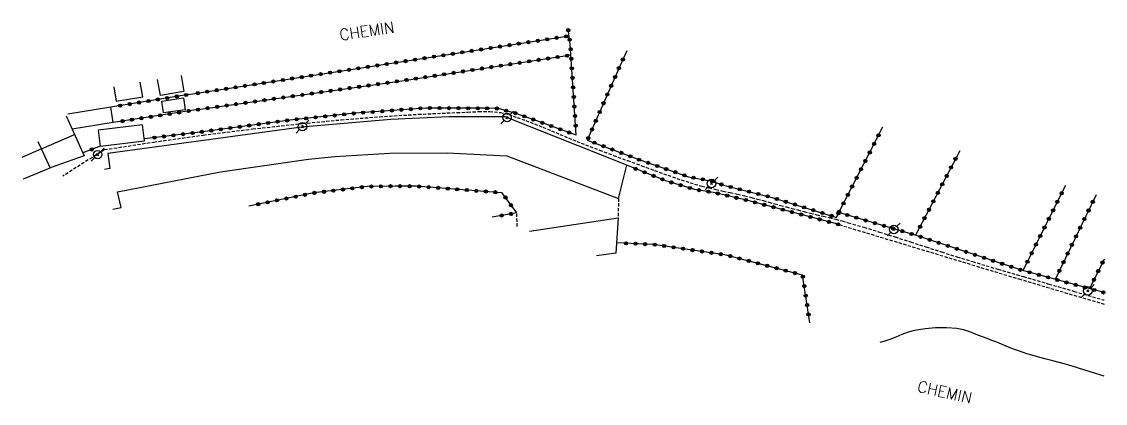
# Model space of a CAD drawing. Header units: millimetres. Extents: x 112268 to 113000, y 154998 to 156000.
# Drawn here: x 112830.1 to 113000.2, y 155212.8 to 155272.6 of the extents above; entities that cross this region are included whole.
import ezdxf

# ---------------------------------------------------------------- set-up
doc = ezdxf.new("R2010")
doc.units = ezdxf.units.MM
doc.linetypes.add('DASHED', pattern=[0.75, 0.5, -0.25])
doc.layers.get('0').update_dxf_attribs({"linetype": 'CONTINUOUS'})
for name, color, linetype in [('W0070', 7, 'DASHED'), ('W0101', 7, 'CONTINUOUS'), ('W0104', 1, 'CONTINUOUS'), ('W0112', 1, 'DASHED'), ('W0241', 7, 'CONTINUOUS'), ('W0323', 7, 'CONTINUOUS'), ('W0473', 7, 'CONTINUOUS'), ('W0989', 7, 'CONTINUOUS'), ('W1102', 7, 'CONTINUOUS')]:
    doc.layers.add(name, color=color, linetype=linetype)
doc.styles.get("Standard").update_dxf_attribs({"font": 'romans.shx', "width": 0.85})

# ---------------------------------------------------------------- blocks, each defined once
blk = doc.blocks.new('T473')
for p, q in [((-0.166667, 0.166667), (0.166667, -0.166667)), ((-0.166667, -0.166667), (0.166667, 0.166667)), ((0.500001, 0.500001), (1.000002, 1.000002)), ((-1.000002, -1.000002), (-0.500001, -0.500001))]:
    blk.add_line(p, q)
blk.add_ellipse((0, 0), major_axis=(0.471405, 0.471405), ratio=1, start_param=5.4977871438, end_param=11.780972451)
blk = doc.blocks.new('t323o')
at = {"color": 0, "linetype": 'Continuous'}
for radius in [0.25, 0.15]:
    blk.add_circle((0, 0), radius, dxfattribs=at)

msp = doc.modelspace()

# ---------------------------------------------------------------- linework, layer by layer
at = {"layer": 'W0070'}
for points in [[(112843.08, 155252.56), (112850.83, 155253.76), (112858.59, 155254.85), (112866.37, 155255.81), (112874.17, 155256.66), (112880.22, 155257.24), (112886.28, 155257.72), (112892.35, 155258.11), (112898.43, 155258.38), (112900.12, 155258.45), (112901.83, 155258.53), (112903.54, 155258.53), (112905.24, 155258.38), (112905.92, 155258.24), (112906.58, 155258.05), (112907.23, 155257.83), (112907.88, 155257.61), (112909.23, 155257.12), (112910.58, 155256.6), (112911.92, 155256.07), (112913.25, 155255.52), (112914.58, 155254.96), (112915.91, 155254.41), (112917.24, 155253.86), (112918.58, 155253.33), (112920.78, 155252.49), (112922.97, 155251.67), (112925.17, 155250.85), (112927.38, 155250.05), (112929.45, 155249.3), (112931.53, 155248.55), (112933.61, 155247.83), (112935.72, 155247.17), (112936.83, 155246.86), (112937.94, 155246.58), (112939.06, 155246.32), (112940.18, 155246.07), (112941.31, 155245.82), (112942.43, 155245.58), (112943.55, 155245.32), (112944.67, 155245.05), (112945.57, 155244.81), (112946.48, 155244.57), (112947.38, 155244.33), (112948.29, 155244.08), (112949.19, 155243.83), (112950.1, 155243.59), (112951, 155243.35), (112951.91, 155243.11), (112952.9, 155242.85), (112953.89, 155242.61), (112954.88, 155242.37), (112955.88, 155242.13), (112956.87, 155241.89), (112957.87, 155241.64), (112958.86, 155241.38), (112959.84, 155241.11), (112962.3, 155240.4), (112964.74, 155239.65), (112967.18, 155238.89), (112969.61, 155238.1), (112972.04, 155237.32), (112974.48, 155236.53), (112976.91, 155235.76), (112979.35, 155235.01), (112983.34, 155233.82), (112987.33, 155232.66), (112991.32, 155231.5), (112995.31, 155230.35), (112999.86, 155229.03), (113000, 155229)], [(112843.08, 155252.56), (112836.56, 155248.43)]]:
    msp.add_lwpolyline(points, dxfattribs=at)
at = {"layer": 'W0101'}
for points in [[(112830.39, 155247.98), (112834.57, 155249.7), (112833.18, 155252.68)], [(112833.18, 155252.68), (112832.67, 155253.77)]]:
    msp.add_lwpolyline(points, dxfattribs=at)
at = {"layer": 'W0104'}
for points in [[(112844.9, 155260.15), (112849.08, 155260.82), (112848.71, 155263.12)], [(112855.12, 155264.19), (112855.54, 155261.67), (112851.86, 155261.05), (112851.43, 155263.58)], [(112844.53, 155262.43), (112844.9, 155260.15)], [(112837.06, 155257.86), (112839.88, 155251.61), (112834.57, 155249.7)], [(112844.43, 155256.81), (112844.06, 155259.22), (112837.35, 155258.14)], [(112844.42, 155243.21), (112845.68, 155243.49), (112845.15, 155245.93), (112861.3, 155249.06), (112875.11, 155251.09), (112879.26, 155251.5), (112887.88, 155252.01), (112896.87, 155252.07), (112896.87, 155252.04), (112906.24, 155251.61), (112923.78, 155244.9), (112925.09, 155250.12), (112905.99, 155257.71), (112897.12, 155257.71), (112888.06, 155257.27), (112874.02, 155256.08), (112843.6, 155251.94), (112843.93, 155249.62), (112843.07, 155249.44)], [(112844.43, 155256.81), (112838.01, 155255.75)], [(112833.18, 155252.68), (112838.37, 155254.96)], [(112909.8, 155239.81), (112923.71, 155241.85), (112923.36, 155236.34), (112920.3, 155235.91)]]:
    msp.add_lwpolyline(points, dxfattribs=at)
for points in [[(112852.08, 155260.17), (112855.48, 155260.67), (112855.76, 155258.82), (112852.36, 155258.31)], [(112842.42, 155253.11), (112849.38, 155253.96), (112849.05, 155256.46), (112842.08, 155255.64)]]:
    msp.add_lwpolyline(points, close=True, dxfattribs=at)
at = {"layer": 'W0112'}
for points in [[(112923.78, 155244.9), (112923.71, 155241.85)], [(112907.88, 155240.52), (112907.79, 155242.64)], [(112958.41, 155240.81), (112986.61, 155232.3), (113000, 155228.35)]]:
    msp.add_lwpolyline(points, dxfattribs=at)
at = {"layer": 'W0241'}
msp.add_lwpolyline([(113000, 155217.04), (112998.66, 155217.47), (112996.82, 155218.05), (112994.98, 155218.62), (112993.96, 155218.91), (112992.95, 155219.19), (112991.93, 155219.46), (112990.91, 155219.73), (112989.89, 155220), (112988.88, 155220.28), (112987.87, 155220.58), (112986.86, 155220.9), (112986.11, 155221.17), (112985.36, 155221.45), (112984.62, 155221.75), (112983.88, 155222.05), (112983.14, 155222.36), (112982.4, 155222.66), (112981.66, 155222.95), (112980.91, 155223.23), (112979.93, 155223.6), (112978.95, 155223.98), (112977.95, 155224.3), (112976.91, 155224.52), (112975.24, 155224.65), (112973.56, 155224.63), (112971.9, 155224.47), (112970.25, 155224.19), (112969.24, 155223.93), (112968.27, 155223.57), (112967.31, 155223.17), (112966.35, 155222.79), (112965.6, 155222.54), (112964.82, 155222.32)], dxfattribs=at)
at = {"layer": 'W0323'}
for points in [[(112917.14, 155254.83), (112916.21, 155269.11), (112915.85, 155271.5)], [(112856.25, 155261.2), (112916.02, 155270.39)], [(112925.07, 155268.06), (112924.03, 155265.75), (112918.88, 155254.07), (112927.1, 155250.95), (112934.77, 155248.3), (112938.16, 155247.7), (112940.25, 155246.99), (112947.89, 155245.05), (112958, 155241.95), (112958.35, 155242.72)], [(112857.8, 155258.85), (112890.52, 155263.47), (112916.32, 155267.4)], [(112856.25, 155261.2), (112844.06, 155259.22)], [(112857.8, 155258.85), (112844.43, 155256.81)], [(112917.14, 155254.83), (112910.98, 155257.07), (112907.68, 155258.25), (112904.96, 155258.99), (112902.84, 155259.04), (112893.5, 155259.09), (112882.39, 155258.26), (112872.17, 155257.2), (112858.47, 155255.37), (112849.44, 155254.26)], [(113000, 155230.15), (112987.02, 155233.67), (112970.72, 155239.06), (112958.35, 155242.72), (112965.28, 155256.13)], [(112842.42, 155253.11), (112839.68, 155252.06)], [(112977.33, 155252.37), (112970.42, 155239.15)], [(112958.41, 155240.81), (112944.1, 155244.6), (112938.95, 155245.8), (112935.76, 155246.32), (112931.18, 155247.69), (112925.09, 155250.12)], [(112905.47, 155245.81), (112892.01, 155246.83), (112888.71, 155246.85), (112884.33, 155246.79), (112875.94, 155245.77), (112865.75, 155243.72)], [(112907.79, 155242.64), (112905.47, 155245.84)], [(112987.3, 155233.66), (112993.99, 155247.02)], [(112998.76, 155245.48), (112992.32, 155232.23)], [(112907.79, 155242.64), (112903.95, 155241.99)], [(112953.8, 155225.43), (112952.68, 155232.9), (112940.49, 155236.09), (112929.22, 155237.7), (112923.46, 155237.94)], [(113000, 155235.38), (112997.76, 155230.83)]]:
    msp.add_lwpolyline(points, dxfattribs=at)
at = {"layer": 'W1102'}
msp.add_lwpolyline([(112833.18, 155252.68), (112830.09, 155251.35)], dxfattribs=at)

# ---------------------------------------------------------------- block references
at = {"layer": 'W0323'}
for p, rotation in [((112915.88, 155271.28), 98.47636688643217), ((112909.63, 155269.4), 8.73946209721923), ((112911.11, 155269.63), 8.73946209721923), ((112912.59, 155269.86), 8.73946209721923), ((112914.07, 155270.09), 8.73946209721923), ((112915.56, 155270.32), 8.73946209721923), ((112916.1, 155269.8), 98.47636688643217), ((112897.77, 155267.58), 8.73946209721923), ((112899.25, 155267.81), 8.73946209721923), ((112900.73, 155268.04), 8.73946209721923), ((112902.21, 155268.27), 8.73946209721923), ((112903.7, 155268.49), 8.73946209721923), ((112905.18, 155268.72), 8.73946209721923), ((112906.66, 155268.95), 8.73946209721923), ((112908.14, 155269.18), 8.73946209721923), ((112916.26, 155268.3), 93.75919740854637), ((112887.39, 155265.99), 8.73946209721923), ((112888.87, 155266.21), 8.73946209721923), ((112890.35, 155266.44), 8.73946209721923), ((112891.84, 155266.67), 8.73946209721923), ((112893.32, 155266.9), 8.73946209721923), ((112894.8, 155267.13), 8.73946209721923), ((112896.28, 155267.35), 8.73946209721923), ((112906.79, 155265.95), 8.65669401481076), ((112908.27, 155266.17), 8.65669401481076), ((112909.76, 155266.4), 8.65669401481076), ((112911.24, 155266.63), 8.65669401481076), ((112912.72, 155266.85), 8.65669401481076), ((112914.2, 155267.08), 8.65669401481076), ((112915.69, 155267.3), 8.65669401481076), ((112916.36, 155266.81), 93.75919740854637), ((112924.46, 155266.7), 245.6499478662682), ((112875.53, 155264.16), 8.73946209721923), ((112877.01, 155264.39), 8.73946209721923), ((112878.49, 155264.62), 8.73946209721923), ((112879.98, 155264.85), 8.73946209721923), ((112881.46, 155265.07), 8.73946209721923), ((112882.94, 155265.3), 8.73946209721923), ((112884.42, 155265.53), 8.73946209721923), ((112885.91, 155265.76), 8.73946209721923), ((112894.93, 155264.14), 8.65669401481076), ((112896.41, 155264.37), 8.65669401481076), ((112897.89, 155264.59), 8.65669401481076), ((112899.37, 155264.82), 8.65669401481076), ((112900.86, 155265.05), 8.65669401481076), ((112902.34, 155265.27), 8.65669401481076), ((112903.82, 155265.5), 8.65669401481076), ((112905.31, 155265.72), 8.65669401481076), ((112916.46, 155265.31), 93.75919740854637), ((112923.84, 155265.33), 246.2307814427049), ((112865.15, 155262.57), 8.73946209721923), ((112866.63, 155262.8), 8.73946209721923), ((112868.11, 155263.02), 8.73946209721923), ((112869.6, 155263.25), 8.73946209721923), ((112871.08, 155263.48), 8.73946209721923), ((112872.56, 155263.71), 8.73946209721923), ((112874.05, 155263.93), 8.73946209721923), ((112883.05, 155262.42), 8.043043539865321), ((112884.54, 155262.63), 8.043043539865321), ((112886.02, 155262.84), 8.043043539865321), ((112887.51, 155263.05), 8.043043539865321), ((112888.99, 155263.26), 8.043043539865321), ((112890.48, 155263.47), 8.043043539865321), ((112891.96, 155263.69), 8.65669401481076), ((112893.44, 155263.92), 8.65669401481076), ((112916.55, 155263.81), 93.75919740854637), ((112922.63, 155262.58), 246.2307814427049), ((112923.24, 155263.96), 246.2307814427049), ((112854.43, 155260.9), 189.2167202484025), ((112855.91, 155261.14), 189.2167202484025), ((112857.74, 155261.43), 8.73946209721923), ((112859.22, 155261.66), 8.73946209721923), ((112860.7, 155261.88), 8.73946209721923), ((112862.18, 155262.11), 8.73946209721923), ((112863.67, 155262.34), 8.73946209721923), ((112871.17, 155260.74), 8.043043539865321), ((112872.65, 155260.95), 8.043043539865321), ((112874.14, 155261.16), 8.043043539865321), ((112875.62, 155261.37), 8.043043539865321), ((112877.11, 155261.58), 8.043043539865321), ((112878.6, 155261.79), 8.043043539865321), ((112880.08, 155262), 8.043043539865321), ((112881.57, 155262.21), 8.043043539865321), ((112916.65, 155262.32), 93.75919740854637), ((112916.75, 155260.82), 93.75919740854637), ((112922.03, 155261.21), 246.2307814427049), ((112845.54, 155259.46), 189.2167202484025), ((112847.03, 155259.7), 189.2167202484025), ((112848.51, 155259.94), 189.2167202484025), ((112849.99, 155260.18), 189.2167202484025), ((112851.47, 155260.42), 189.2167202484025), ((112852.95, 155260.66), 189.2167202484025), ((112859.29, 155259.06), 8.043043539865321), ((112860.77, 155259.27), 8.043043539865321), ((112862.26, 155259.48), 8.043043539865321), ((112863.74, 155259.69), 8.043043539865321), ((112865.23, 155259.9), 8.043043539865321), ((112866.71, 155260.11), 8.043043539865321), ((112868.2, 155260.32), 8.043043539865321), ((112869.68, 155260.53), 8.043043539865321), ((112892.67, 155259.03), 184.2760806743545), ((112894.17, 155259.09), 179.6564380344257), ((112895.67, 155259.08), 179.6564380344257), ((112897.17, 155259.07), 179.6564380344257), ((112898.67, 155259.06), 179.6564380344257), ((112900.17, 155259.05), 179.6564380344257), ((112901.67, 155259.04), 179.6564380344257), ((112903.17, 155259.03), 178.8634354789585), ((112916.85, 155259.32), 93.75919740854637), ((112921.42, 155259.84), 246.2307814427049), ((112848.87, 155257.49), 188.6505395273459), ((112850.36, 155257.72), 188.6505395273459), ((112851.84, 155257.94), 188.6505395273459), ((112853.32, 155258.17), 188.6505395273459), ((112854.81, 155258.39), 188.6505395273459), ((112856.29, 155258.62), 188.6505395273459), ((112857.77, 155258.84), 188.6505395273459), ((112873.25, 155257.31), 185.9403900386514), ((112874.74, 155257.47), 185.9403900386514), ((112876.23, 155257.62), 185.9403900386514), ((112877.72, 155257.78), 185.9403900386514), ((112879.21, 155257.93), 185.9403900386514), ((112880.71, 155258.09), 185.9403900386514), ((112882.2, 155258.24), 185.9403900386514), ((112883.69, 155258.36), 184.2760806743545), ((112885.19, 155258.47), 184.2760806743545), ((112886.69, 155258.58), 184.2760806743545), ((112888.18, 155258.7), 184.2760806743545), ((112889.68, 155258.81), 184.2760806743545), ((112891.17, 155258.92), 184.2760806743545), ((112904.67, 155259), 178.8634354789585), ((112906.12, 155258.68), 164.7716009184621), ((112907.57, 155258.28), 164.7716009184621), ((112908.99, 155257.79), 160.3241814020707), ((112910.4, 155257.28), 160.3241814020707), ((112916.95, 155257.83), 93.75919740854637), ((112920.82, 155258.46), 246.2307814427049), ((112845.91, 155257.04), 188.6505395273459), ((112847.39, 155257.26), 188.6505395273459), ((112861.35, 155255.75), 187.6160081833691), ((112862.84, 155255.95), 187.6160081833691), ((112864.32, 155256.15), 187.6160081833691), ((112865.81, 155256.35), 187.6160081833691), ((112867.3, 155256.55), 187.6160081833691), ((112868.78, 155256.75), 187.6160081833691), ((112870.27, 155256.94), 187.6160081833691), ((112871.76, 155257.14), 187.6160081833691), ((112911.81, 155256.77), 160.0318191123396), ((112913.22, 155256.26), 160.0318191123396), ((112914.63, 155255.75), 160.0318191123396), ((112917.05, 155256.33), 93.75919740854637), ((112919.61, 155255.72), 246.2307814427049), ((112920.21, 155257.09), 246.2307814427049), ((112850.93, 155254.45), 186.9718695830769), ((112852.42, 155254.63), 186.9718695830769), ((112853.91, 155254.81), 186.9718695830769), ((112855.4, 155254.99), 186.9718695830769), ((112856.89, 155255.17), 186.9718695830769), ((112858.38, 155255.36), 186.9718695830769), ((112859.86, 155255.55), 187.6160081833691), ((112916.04, 155255.24), 160.0318191123396), ((112919.01, 155254.35), 246.2307814427049), ((112964.6, 155254.8), 62.6649837793748), ((112841.08, 155252.6), 201.101963846169), ((112920.01, 155253.65), 339.2311077709952), ((112921.41, 155253.11), 339.2311077709952), ((112922.81, 155252.58), 339.2311077709952), ((112963.91, 155253.47), 62.6649837793748), ((112924.21, 155252.05), 339.2311077709952), ((112925.62, 155251.52), 339.2311077709952), ((112927.02, 155250.99), 339.2311077709952), ((112928.43, 155250.49), 340.9331955098436), ((112962.53, 155250.8), 62.6649837793748), ((112963.22, 155252.13), 62.6649837793748), ((112976.68, 155251.11), 242.4102588105067), ((112926.48, 155249.56), 158.2747946012339), ((112927.88, 155249.01), 158.2747946012339), ((112929.85, 155250), 340.9331955098436), ((112931.27, 155249.51), 340.9331955098436), ((112932.69, 155249.02), 340.9331955098436), ((112961.84, 155249.47), 62.6649837793748), ((112975.98, 155249.78), 242.4102588105067), ((112929.27, 155248.45), 158.2747946012339), ((112930.66, 155247.9), 158.2747946012339), ((112932.08, 155247.42), 163.3065007404253), ((112934.11, 155248.53), 340.9331955098436), ((112935.55, 155248.16), 349.9467103358377), ((112937.03, 155247.9), 349.9467103358377), ((112938.5, 155247.59), 341.235768713643), ((112939.92, 155247.11), 341.235768713643), ((112961.15, 155248.14), 62.6649837793748), ((112974.59, 155247.12), 242.4102588105067), ((112975.29, 155248.45), 242.4102588105067), ((112874.57, 155245.49), 191.3792967276395), ((112876.04, 155245.78), 186.9063312294956), ((112877.53, 155245.96), 186.9063312294956), ((112879.02, 155246.14), 186.9063312294956), ((112880.51, 155246.32), 186.9063312294956), ((112882, 155246.5), 186.9063312294956), ((112883.49, 155246.68), 186.9063312294956), ((112884.98, 155246.79), 180.7979033356345), ((112886.48, 155246.82), 180.7979033356345), ((112887.98, 155246.84), 180.7979033356345), ((112889.48, 155246.84), 179.6708171053107), ((112890.98, 155246.83), 179.6708171053107), ((112892.48, 155246.79), 175.6807761520167), ((112893.98, 155246.68), 175.6807761520167), ((112895.47, 155246.57), 175.6807761520167), ((112896.97, 155246.45), 175.6807761520167), ((112898.46, 155246.34), 175.6807761520167), ((112899.96, 155246.23), 175.6807761520167), ((112901.45, 155246.11), 175.6807761520167), ((112902.95, 155246), 175.6807761520167), ((112904.45, 155245.89), 175.6807761520167), ((112933.52, 155246.99), 163.3065007404253), ((112934.96, 155246.56), 163.3065007404253), ((112936.41, 155246.21), 170.8760807011037), ((112937.89, 155245.97), 170.8760807011037), ((112939.37, 155245.7), 166.8536808034711), ((112941.36, 155246.71), 345.7699702356828), ((112942.82, 155246.34), 345.7699702356828), ((112944.27, 155245.97), 345.7699702356828), ((112945.72, 155245.61), 345.7699702356828), ((112959.77, 155245.47), 62.6649837793748), ((112960.46, 155246.8), 62.6649837793748), ((112973.9, 155245.79), 242.4102588105067), ((112993.34, 155245.73), 63.40940259903939), ((112867.22, 155244.01), 191.3792967276395), ((112868.69, 155244.31), 191.3792967276395), ((112870.16, 155244.61), 191.3792967276395), ((112871.63, 155244.9), 191.3792967276395), ((112873.1, 155245.2), 191.3792967276395), ((112906.03, 155245.07), 126.0561165507612), ((112906.91, 155243.85), 126.0561165507612), ((112940.83, 155245.36), 166.8536808034711), ((112942.29, 155245.02), 166.8536808034711), ((112943.75, 155244.68), 166.8536808034711), ((112945.2, 155244.31), 165.1768225196553), ((112946.65, 155243.92), 165.1768225196553), ((112947.18, 155245.24), 345.7699702356828), ((112948.62, 155244.83), 342.8968725569751), ((112950.05, 155244.39), 342.8968725569751), ((112951.49, 155243.95), 342.8968725569751), ((112959.09, 155244.14), 62.6649837793748), ((112973.2, 155244.46), 242.4102588105067), ((112992.67, 155244.39), 63.40940259903939), ((112998.22, 155244.38), 244.0991927776664), ((112905.43, 155242.24), 189.679696443786), ((112906.91, 155242.49), 189.679696443786), ((112948.1, 155243.54), 165.1768225196553), ((112949.55, 155243.16), 165.1768225196553), ((112951, 155242.77), 165.1768225196553), ((112952.45, 155242.39), 165.1768225196553), ((112952.92, 155243.51), 342.8968725569751), ((112953.9, 155242.01), 165.1768225196553), ((112954.36, 155243.07), 342.8968725569751), ((112955.79, 155242.63), 342.8968725569751), ((112957.22, 155242.18), 342.8968725569751), ((112958.29, 155242.57), 65.30985393232542), ((112958.4, 155242.81), 62.6649837793748), ((112959.69, 155242.32), 163.5330157111563), ((112972.51, 155243.14), 242.4102588105067), ((112992, 155243.05), 63.40940259903939), ((112997.56, 155243.03), 244.0991927776664), ((112955.35, 155241.62), 165.1768225196553), ((112956.8, 155241.24), 165.1768225196553), ((112958.25, 155240.85), 165.1768225196553), ((112961.13, 155241.89), 163.5330157111563), ((112962.57, 155241.47), 163.5330157111563), ((112964.01, 155241.04), 163.5330157111563), ((112965.45, 155240.62), 163.5330157111563), ((112971.12, 155240.48), 242.4102588105067), ((112971.81, 155241.81), 242.4102588105067), ((112990.66, 155240.36), 63.40940259903939), ((112991.33, 155241.71), 63.40940259903939), ((112996.25, 155240.33), 244.0991927776664), ((112996.91, 155241.68), 244.0991927776664), ((112966.89, 155240.19), 163.5330157111563), ((112968.32, 155239.77), 163.5330157111563), ((112969.76, 155239.34), 163.5330157111563), ((112971.2, 155238.9), 161.7170458142326), ((112989.98, 155239.02), 63.40940259903939), ((112995.6, 155238.98), 244.0991927776664), ((112924.96, 155237.88), 177.632684569314), ((112926.46, 155237.82), 177.632684569314), ((112927.96, 155237.75), 177.632684569314), ((112929.46, 155237.67), 171.8770133660819), ((112930.94, 155237.46), 171.8770133660819), ((112932.43, 155237.24), 171.8770133660819), ((112933.91, 155237.03), 171.8770133660819), ((112972.62, 155238.43), 161.7170458142326), ((112974.04, 155237.96), 161.7170458142326), ((112975.47, 155237.49), 161.7170458142326), ((112976.89, 155237.02), 161.7170458142326), ((112989.31, 155237.68), 63.40940259903939), ((112994.94, 155237.63), 244.0991927776664), ((112935.4, 155236.82), 171.8770133660819), ((112936.88, 155236.61), 171.8770133660819), ((112938.37, 155236.4), 171.8770133660819), ((112939.85, 155236.18), 171.8770133660819), ((112941.32, 155235.88), 165.3066452577102), ((112942.77, 155235.5), 165.3066452577102), ((112978.32, 155236.55), 161.7170458142326), ((112979.74, 155236.08), 161.7170458142326), ((112981.17, 155235.61), 161.7170458142326), ((112988.64, 155236.34), 63.40940259903939), ((112994.29, 155236.28), 244.0991927776664), ((112944.22, 155235.12), 165.3066452577102), ((112945.67, 155234.74), 165.3066452577102), ((112947.12, 155234.36), 165.3066452577102), ((112948.57, 155233.97), 165.3066452577102), ((112950.02, 155233.59), 165.3066452577102), ((112982.59, 155235.14), 161.7170458142326), ((112984.01, 155234.67), 161.7170458142326), ((112985.44, 155234.2), 161.7170458142326), ((112986.86, 155233.73), 161.7170458142326), ((112987.97, 155235), 63.40940259903939), ((112992.98, 155233.58), 244.0991927776664), ((112993.63, 155234.93), 244.0991927776664), ((112999.08, 155233.52), 243.7693208065629), ((112999.75, 155234.86), 243.7693208065629), ((112951.47, 155233.21), 165.3066452577102), ((112952.72, 155232.65), 98.48534178497378), ((112988.31, 155233.32), 164.7923401639102), ((112989.76, 155232.93), 164.7923401639102), ((112991.2, 155232.54), 164.7923401639102), ((112992.65, 155232.14), 164.7923401639102), ((112998.42, 155232.17), 243.7693208065629), ((112952.94, 155231.17), 98.48534178497378), ((112994.1, 155231.75), 164.7923401639102), ((112995.55, 155231.36), 164.7923401639102), ((112996.99, 155230.96), 164.7923401639102), ((112998.44, 155230.57), 164.7923401639102), ((112999.89, 155230.18), 164.7923401639102), ((112953.16, 155229.68), 98.48534178497378), ((112953.39, 155228.2), 98.48534178497378), ((112953.61, 155226.72), 98.48534178497378)]:
    msp.add_blockref('t323o', p, dxfattribs=dict(at, rotation=rotation))
at = {"layer": 'W0473'}
for p in [(112906.28, 155257.59), (112874.16, 155256.17), (112842.02, 155251.78), (112938.37, 155247.26), (112966.99, 155240.05), (112997.46, 155230.42)]:
    msp.add_blockref('T473', p, dxfattribs=at)

# ---------------------------------------------------------------- texts
at = {"layer": 'W0989'}
for rotation, p in [(8.4091, (112880.11, 155269.66)), (347.2439, (112970.56, 155214.66))]:
    msp.add_text('CHEMIN', height=1.75, rotation=rotation, dxfattribs=at).set_placement(p)

doc.saveas('drawing.dxf')
